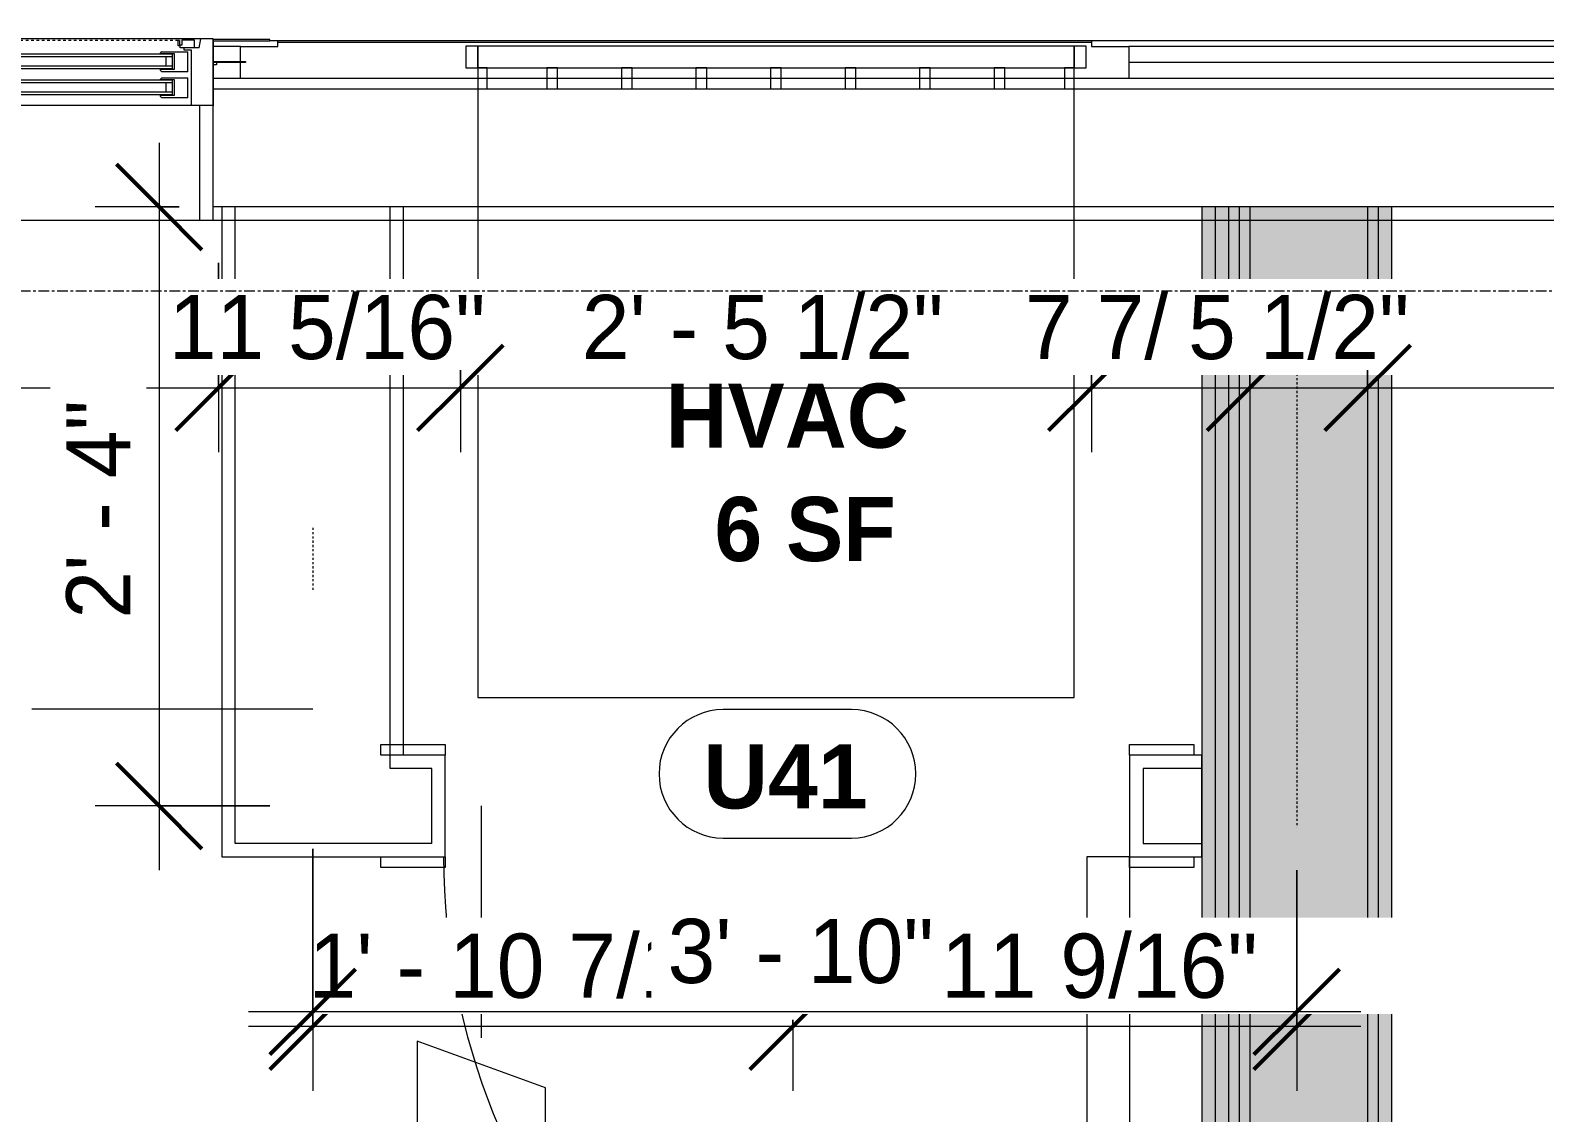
# Model space of a CAD drawing. Header units: inches. Extents: x -4058 to -1781, y 9814 to 12264.
# Drawn here: x -3263.5 to -3192.7, y 10800.8 to 10851.4 of the extents above; entities that cross this region are included whole.
import ezdxf

# ---------------------------------------------------------------- set-up
doc = ezdxf.new("R2010")
doc.units = ezdxf.units.IN
doc.header["$MEASUREMENT"] = 0
for name, pattern in [('Dash', [0.25, 0.125, -0.125]), ('Dash 3_32_', [0.1875, 0.09375, -0.09375]), ('Grid Line 1_2_', [0.875, 0.5, -0.125, 0.125, -0.125])]:
    doc.linetypes.add(name, pattern=pattern)
for name, color, linetype, lineweight in [('0-1', 7, 'Continuous', 5), ('0-2', 7, 'Continuous', 9), ('A-ANNO-DIMS', 211, 'Continuous', 9), ('A-ANNO-DIMS-32', 211, 'Continuous', 9), ('A-AREA-IDEN', 2, 'Continuous', 9), ('A-DETL-1', 90, 'Dash 3_32_', 9), ('A-DETL-GENF-HDLN-1', 7, 'Dash', 9), ('A-DETL-GENF-HDLN-2', 1, 'Continuous', 18), ('A-DOOR-2', 31, 'Continuous', 9), ('A-DOOR-IDEN', 31, 'Continuous', 9), ('A-GENM-1', 7, 'Continuous', 9), ('A-GLAZ', 151, 'Continuous', 18), ('A-GLAZ-1', 7, 'Continuous', 9), ('A-WALL-1', 7, 'Continuous', 9), ('A-WALL-2', 113, 'Continuous', 9), ('A-WALL-IDEN', 211, 'Continuous', 9), ('I-WALL-1', 1, 'Continuous', 18), ('I-WALL-2', 10, 'Continuous', 5), ('I-WALL-3', 7, 'Continuous', 9), ('I-WALL-4', 2, 'Continuous', 9), ('S-GRID-1', 1, 'Grid Line 1_2_', 9)]:
    doc.layers.add(name, color=color, linetype=linetype, lineweight=lineweight)
doc.styles.add('Arial_B', font='arialbd.ttf', dxfattribs={"height": 3})
doc.styles.add('Century Gothic', font='ufonts.com_century-gothic.ttf', dxfattribs={"height": 3})
doc.styles.add('Century Gothic_B', font='GOTHICB.TTF', dxfattribs={"height": 3})
doc.dimstyles.new('THE_DIMENSION_STRING', dxfattribs={"dimscale": 12, "dimtxt": 3.132505, "dimasz": 0.333333, "dimexe": 0.25, "dimexo": 0.166667, "dimgap": 0.041667, "dimtad": 1, "dimdec": 4, "dimrnd": 0.0625, "dimzin": 3, "dimdsep": 46, "dimlunit": 4, "dimtxsty": 'Century Gothic', "dimblk1": 'OBLIQUE', "dimblk2": 'OBLIQUE', "dimsah": 1, "dimcen": 0.09, "dimdle": 0.25, "dimazin": 0, "dimtfac": 1, "dimtdec": 4, "dimtix": 1, "dimtmove": 0, "dimatfit": 3, "dimfxl": 1, "dimtvp": 1, "dimtfill": 1, "dimfrac": 2, "dimtolj": 1, "dimtzin": 0, "dimarcsym": 2})
doc.dimstyles.new('THE_DIMENSION_STRING_2', dxfattribs={"dimscale": 12, "dimtxt": 3.132505, "dimasz": 0.333333, "dimexe": 0.25, "dimexo": 0.166667, "dimgap": 0.041667, "dimtad": 1, "dimdec": 4, "dimrnd": 0.0625, "dimzin": 3, "dimdsep": 46, "dimlunit": 4, "dimtxsty": 'Century Gothic', "dimblk1": 'OBLIQUE', "dimblk2": 'OBLIQUE', "dimsah": 1, "dimcen": 0.09, "dimdle": 0.25, "dimazin": 0, "dimtfac": 1, "dimtdec": 4, "dimtix": 1, "dimtmove": 0, "dimatfit": 3, "dimfxl": 1, "dimtvp": 1, "dimtfill": 1, "dimfrac": 2, "dimtolj": 1, "dimtzin": 0, "dimarcsym": 2})
doc.dimstyles.new('THE_DIMENSION_STRING_3', dxfattribs={"dimscale": 12, "dimtxt": 3.132505, "dimasz": 0.333333, "dimexe": 0.25, "dimexo": 0.166667, "dimgap": 0.041667, "dimtad": 1, "dimdec": 4, "dimrnd": 0.0625, "dimzin": 3, "dimdsep": 46, "dimlunit": 4, "dimtxsty": 'Century Gothic', "dimblk1": 'OBLIQUE', "dimblk2": 'OBLIQUE', "dimsah": 1, "dimcen": 0.09, "dimdle": 0.25, "dimazin": 0, "dimtfac": 1, "dimtdec": 4, "dimtix": 1, "dimtmove": 0, "dimatfit": 3, "dimfxl": 1, "dimtvp": 1, "dimtfill": 1, "dimfrac": 2, "dimtolj": 1, "dimtzin": 0, "dimarcsym": 2})
doc.dimstyles.new('THE_DIMENSION_STRING_4', dxfattribs={"dimscale": 12, "dimtxt": 3.132505, "dimasz": 0.333333, "dimexe": 0.25, "dimexo": 0.166667, "dimgap": 0.041667, "dimtad": 1, "dimdec": 4, "dimrnd": 0.0625, "dimzin": 3, "dimdsep": 46, "dimlunit": 4, "dimtxsty": 'Century Gothic', "dimblk1": 'OBLIQUE', "dimblk2": 'OBLIQUE', "dimsah": 1, "dimcen": 0.09, "dimdle": 0.25, "dimazin": 0, "dimtfac": 1, "dimtdec": 4, "dimtix": 1, "dimtmove": 0, "dimatfit": 3, "dimfxl": 1, "dimtvp": 1, "dimtfill": 1, "dimfrac": 2, "dimtolj": 1, "dimtzin": 0, "dimarcsym": 2})

# ---------------------------------------------------------------- blocks, each defined once
blk = doc.blocks.new('Perforated Panel at Magic-Pak - hvac panel - 3rd floor-2505075-UNITS PLANS - 3RD FLOOR')
at = {"layer": 'A-GLAZ-1'}
for p, q in [((19.012, 4.187), (-19.012, 4.187)), ((-19.012, 4.125), (19.012, 4.125))]:
    blk.add_line(p, q, dxfattribs=at)
blk = doc.blocks.new('Window-Double_Hung-Marvin-Essential - ESDH3066 - 3rd floor-3357211-UNITS PLANS - 3RD FLOOR')
at = {"layer": 'A-DETL-GENF-HDLN-1'}
blk.add_line((16.104, 4.217), (-16.504, 4.217), dxfattribs=at)
at = {"layer": 'A-DETL-GENF-HDLN-2'}
for p, q in [((-17.75, 4.281), (-17.162, 4.281)), ((-17.75, 4.281), (-17.75, 1.187)), ((-17.083, 3.873), (-17.162, 4.281)), ((-16.855, 4.248), (-16.855, 3.873)), ((-16.298, 4.248), (-16.855, 4.248)), ((-16.298, 4.015), (-16.298, 4.248)), ((16.298, 4.015), (16.298, 4.248)), ((16.298, 4.248), (16.855, 4.248)), ((16.855, 4.248), (16.855, 3.873)), ((17.083, 3.873), (17.162, 4.281)), ((17.75, 4.281), (17.162, 4.281)), ((17.75, 4.281), (17.75, 1.187)), ((-17.083, 3.873), (-16.194, 3.873)), ((-16.375, 3.773), (-16.719, 3.773)), ((-16.719, 3.773), (-16.719, 1.187)), ((-15.342, 3.687), (-16.563, 3.687)), ((-16.563, 2.75), (-16.563, 3.687)), ((-16.375, 3.873), (-16.375, 3.773)), ((-16.176, 4.015), (-16.298, 4.015)), ((-16.194, 3.966), (-16.104, 3.966)), ((-16.194, 3.873), (-16.194, 3.966)), ((-16.176, 4.217), (-16.104, 4.217)), ((-16.176, 4.217), (-16.176, 4.015)), ((-16.104, 3.966), (-16.104, 4.217)), ((-15.937, 2.867), (-15.937, 3.586)), ((-15.937, 3.586), (-15.281, 3.586)), ((-15.843, 2.883), (-15.843, 3.572)), ((-15.342, 3.687), (-15.281, 3.627)), ((-15.281, 3.586), (-15.281, 3.627)), ((15.342, 3.687), (15.281, 3.627)), ((15.281, 3.586), (15.281, 3.627)), ((15.937, 3.586), (15.281, 3.586)), ((15.342, 3.687), (16.562, 3.687)), ((15.843, 2.883), (15.843, 3.572)), ((15.937, 2.867), (15.937, 3.586)), ((16.176, 4.217), (16.104, 4.217)), ((16.104, 3.966), (16.104, 4.217)), ((16.194, 3.966), (16.104, 3.966)), ((16.176, 4.217), (16.176, 4.015)), ((16.176, 4.015), (16.298, 4.015)), ((16.194, 3.873), (16.194, 3.966)), ((17.083, 3.873), (16.194, 3.873)), ((16.375, 3.873), (16.375, 3.773)), ((16.375, 3.773), (16.719, 3.773)), ((16.562, 2.75), (16.562, 3.687)), ((16.719, 3.773), (16.719, 1.187)), ((-19.25, 3.233), (-19.25, 3.187)), ((-17.75, 3.233), (-19.25, 3.233)), ((-19.25, 3.187), (-17.9, 3.187)), ((-17.9, 3.187), (-17.9, 3.078)), ((-17.9, 3.078), (-17.75, 3.078)), ((-15.281, 2.867), (-15.937, 2.867)), ((-15.54, 3.01), (-15.54, 3.447)), ((-15.281, 2.811), (-15.281, 2.867)), ((15.281, 2.811), (15.281, 2.867)), ((15.281, 2.867), (15.937, 2.867)), ((15.54, 3.01), (15.54, 3.447)), ((17.75, 3.233), (19.25, 3.233)), ((17.9, 3.078), (17.75, 3.078)), ((17.9, 3.187), (17.9, 3.078)), ((19.25, 3.187), (17.9, 3.187)), ((19.25, 3.233), (19.25, 3.187)), ((-16.563, 2.75), (-15.342, 2.75)), ((-15.342, 2.469), (-16.563, 2.469)), ((-16.563, 1.531), (-16.563, 2.469)), ((-15.937, 1.649), (-15.937, 2.367)), ((-15.937, 2.367), (-15.281, 2.367)), ((-15.843, 1.665), (-15.843, 2.353)), ((-15.54, 1.791), (-15.54, 2.228)), ((-15.342, 2.75), (-15.281, 2.811)), ((-15.342, 2.469), (-15.281, 2.408)), ((-15.281, 2.367), (-15.281, 2.408)), ((15.342, 2.75), (15.281, 2.811)), ((15.342, 2.469), (15.281, 2.408)), ((15.281, 2.367), (15.281, 2.408)), ((15.937, 2.367), (15.281, 2.367)), ((16.562, 2.75), (15.342, 2.75)), ((15.342, 2.469), (16.562, 2.469)), ((15.54, 1.791), (15.54, 2.228)), ((15.843, 1.665), (15.843, 2.353)), ((15.937, 1.649), (15.937, 2.367)), ((16.562, 1.531), (16.562, 2.469)), ((-16.563, 1.531), (-15.342, 1.531)), ((-15.281, 1.649), (-15.937, 1.649)), ((-15.342, 1.531), (-15.281, 1.592)), ((-15.281, 1.592), (-15.281, 1.649)), ((15.281, 1.592), (15.281, 1.649)), ((15.281, 1.649), (15.937, 1.649)), ((15.342, 1.531), (15.281, 1.592)), ((16.562, 1.531), (15.342, 1.531)), ((-16.719, 1.187), (-17.75, 1.187)), ((-17.125, 1.156), (-17.125, -4.188)), ((16.719, 1.187), (17.75, 1.187)), ((17.125, -4.188), (17.125, 1.156)), ((-17.125, -4.188), (-17.75, -4.188)), ((17.125, -4.188), (17.75, -4.188))]:
    blk.add_line(p, q, dxfattribs=at)
at = {"layer": 'A-GLAZ'}
for p, q in [((15.843, 3.572), (-15.843, 3.572)), ((15.843, 3.447), (-15.843, 3.447)), ((15.843, 3.01), (-15.843, 3.01)), ((15.843, 2.883), (-15.843, 2.883)), ((15.843, 2.353), (-15.843, 2.353)), ((15.843, 2.228), (-15.843, 2.228)), ((15.843, 1.791), (-15.843, 1.791)), ((15.843, 1.665), (-15.843, 1.665))]:
    blk.add_line(p, q, dxfattribs=at)
at = {"layer": 'A-GLAZ-1'}
for p, q in [((17.75, 4.281), (-17.75, 4.281)), ((-17.75, 4.281), (-17.75, 1.187)), ((17.75, 1.187), (17.75, 4.281)), ((20.398, 4.25), (17.75, 4.25)), ((20.398, 4.187), (20.398, 4.25)), ((17.75, 4.187), (20.398, 4.187)), ((-17.75, 1.187), (17.75, 1.187)), ((-17.75, 1.156), (-17.75, -4.188)), ((17.75, -4.188), (17.75, 1.156)), ((-17.75, -4.188), (17.75, -4.188))]:
    blk.add_line(p, q, dxfattribs=at)
blk = doc.blocks.new('V-Series_EWC4_SPVU_RFA_2015 - 2ND AND 3RD FLOOR-2226480-UNITS PLANS - 3RD FLOOR')
at = {"layer": 'A-GENM-1'}
for p, q in [((-3859.974, 11740.339), (-3859.974, 11739.777)), ((-3858.974, 11740.339), (-3859.974, 11740.339)), ((-3859.974, 11739.777), (-3859.974, 11711.902)), ((-3858.974, 11739.777), (-3859.974, 11739.777)), ((-3859.974, 11739.777), (-3858.974, 11739.777)), ((-3858.974, 11739.777), (-3858.974, 11740.339)), ((-3858.974, 11711.902), (-3858.974, 11739.777)), ((-3829.536, 11739.777), (-3858.974, 11739.777)), ((-3858.974, 11739.777), (-3858.974, 11739.339)), ((-3829.536, 11711.902), (-3829.536, 11739.777)), ((-3858.974, 11739.339), (-3857.974, 11739.339)), ((-3857.974, 11739.339), (-3857.974, 11736.543)), ((-3857.974, 11736.543), (-3858.974, 11736.543)), ((-3858.974, 11736.543), (-3858.974, 11736.043)), ((-3858.974, 11736.043), (-3857.974, 11736.043)), ((-3857.974, 11736.043), (-3857.974, 11733.058)), ((-3857.974, 11733.058), (-3858.974, 11733.058)), ((-3858.974, 11733.058), (-3858.974, 11732.558)), ((-3858.974, 11732.558), (-3857.974, 11732.558)), ((-3857.974, 11732.558), (-3857.974, 11729.574)), ((-3857.974, 11729.574), (-3858.974, 11729.574)), ((-3858.974, 11729.574), (-3858.974, 11729.074)), ((-3858.974, 11729.074), (-3857.974, 11729.074)), ((-3857.974, 11729.074), (-3857.974, 11726.089)), ((-3857.974, 11726.089), (-3858.974, 11726.089)), ((-3858.974, 11726.089), (-3858.974, 11725.589)), ((-3858.974, 11725.589), (-3857.974, 11725.589)), ((-3857.974, 11725.589), (-3857.974, 11722.605)), ((-3857.974, 11722.605), (-3858.974, 11722.605)), ((-3858.974, 11722.605), (-3858.974, 11722.105)), ((-3858.974, 11722.105), (-3857.974, 11722.105)), ((-3857.974, 11722.105), (-3857.974, 11719.121)), ((-3857.974, 11719.121), (-3858.974, 11719.121)), ((-3858.974, 11719.121), (-3858.974, 11718.621)), ((-3858.974, 11718.621), (-3857.974, 11718.621)), ((-3857.974, 11718.621), (-3857.974, 11715.636)), ((-3857.974, 11715.636), (-3858.974, 11715.636)), ((-3858.974, 11715.636), (-3858.974, 11715.136)), ((-3858.974, 11715.136), (-3857.974, 11715.136)), ((-3857.974, 11715.136), (-3857.974, 11712.339)), ((-3857.974, 11712.339), (-3858.974, 11712.339)), ((-3858.974, 11712.339), (-3858.974, 11711.902)), ((-3859.974, 11711.902), (-3858.974, 11711.902)), ((-3859.974, 11711.902), (-3859.974, 11711.339)), ((-3858.974, 11711.902), (-3859.974, 11711.902)), ((-3858.974, 11711.339), (-3858.974, 11711.902)), ((-3858.974, 11711.902), (-3829.536, 11711.902)), ((-3859.974, 11711.339), (-3858.974, 11711.339))]:
    blk.add_line(p, q, dxfattribs=at)
blk = doc.blocks.new('CTR - 1st Phase - Shell_rvt-1-UNITS PLANS - 3RD FLOOR')
at = {"layer": 'A-WALL-1'}
for p, q in [((-3253.698, 10850.639), (-3254.972, 10850.639)), ((-3253.698, 10849.139), (-3253.698, 10850.639)), ((-3253.698, 10850.639), (-3251.948, 10850.639)), ((-3251.948, 10850.889), (-3252.324, 10850.889)), ((-3251.948, 10850.639), (-3251.948, 10850.889)), ((-3136.936, 10850.889), (-3213.925, 10850.889)), ((-3213.925, 10850.889), (-3213.925, 10850.639)), ((-3213.925, 10850.639), (-3212.175, 10850.639)), ((-3212.175, 10850.639), (-3212.175, 10849.139)), ((-3136.936, 10850.639), (-3212.175, 10850.639)), ((-3253.698, 10849.889), (-3254.972, 10849.889)), ((-3136.936, 10849.889), (-3212.175, 10849.889)), ((-3253.698, 10849.139), (-3254.972, 10849.139)), ((-3212.175, 10849.139), (-3253.698, 10849.139)), ((-3136.936, 10849.139), (-3212.175, 10849.139)), ((-3136.936, 10848.639), (-3254.972, 10848.639)), ((-3254.972, 10847.889), (-3254.972, 10847.858)), ((-3136.936, 10843.139), (-3254.972, 10843.139)), ((-3254.972, 10842.514), (-3136.936, 10842.514))]:
    blk.add_line(p, q, dxfattribs=at)
at = {"layer": '0-2'}
for name, p in [('Window-Double_Hung-Marvin-Essential - ESDH3066 - 3rd floor-3357211-UNITS PLANS - 3RD FLOOR', (-3272.722, 10846.702)), ('Perforated Panel at Magic-Pak - hvac panel - 3rd floor-2505075-UNITS PLANS - 3RD FLOOR', (-3232.936, 10846.702))]:
    blk.add_blockref(name, p, dxfattribs=at)
at = {"layer": '0-2', "rotation": 269.9999999999999}
blk.add_blockref('V-Series_EWC4_SPVU_RFA_2015 - 2ND AND 3RD FLOOR-2226480-UNITS PLANS - 3RD FLOOR', (-14954.513, 6990.666), dxfattribs=at)
blk = doc.blocks.new('CTR - 1st Phase - Common Walls_rvt-1-UNITS PLANS - 3RD FLOOR')
at = {"layer": 'I-WALL-1'}
h = blk.add_hatch(color=256, dxfattribs=at)
h.paths.add_polyline_path([(-3199.886, 10457.539), (-3199.886, 10715.503), (-3200.511, 10715.503), (-3200.511, 10457.539)], flags=0)
h.paths.add_polyline_path([(-3200.511, 10753.503), (-3199.886, 10753.503), (-3199.886, 10843.139), (-3200.511, 10843.139), (-3200.511, 10753.552)], flags=0)
at = {"layer": 'I-WALL-2'}
h = blk.add_hatch(color=256, dxfattribs=at)
h.paths.add_polyline_path([(-3208.761, 10450.914), (-3208.136, 10450.914), (-3208.136, 10468.914), (-3208.761, 10468.914), (-3208.761, 10463.591)], flags=0)
h.paths.add_polyline_path([(-3208.136, 10475.539), (-3208.136, 10843.139), (-3208.761, 10843.139), (-3208.761, 10475.539)], flags=0)
h = blk.add_hatch(color=256, dxfattribs=at)
h.paths.add_polyline_path([(-3208.136, 10450.914), (-3207.511, 10450.914), (-3207.511, 10469.539), (-3208.136, 10469.539), (-3208.136, 10463.591)], flags=0)
h.paths.add_polyline_path([(-3208.136, 10475.539), (-3207.511, 10475.539), (-3207.511, 10843.139), (-3208.136, 10843.139), (-3208.136, 10482.298)], flags=0)
h = blk.add_hatch(color=256, dxfattribs=at)
h.paths.add_polyline_path([(-3207.011, 10451.539), (-3207.011, 10470.039), (-3207.511, 10470.039), (-3207.511, 10451.539)], flags=0)
h.paths.add_polyline_path([(-3207.011, 10475.539), (-3207.011, 10843.139), (-3207.511, 10843.139), (-3207.511, 10475.539)], flags=0)
h = blk.add_hatch(color=256, dxfattribs=at)
h.paths.add_polyline_path([(-3206.511, 10452.039), (-3206.511, 10470.039), (-3207.011, 10470.039), (-3207.011, 10452.039)], flags=0)
h.paths.add_polyline_path([(-3207.011, 10475.539), (-3206.511, 10475.539), (-3206.511, 10843.139), (-3207.011, 10843.139), (-3207.011, 10482.298)], flags=0)
blk.add_hatch(color=256, dxfattribs=at).paths.add_polyline_path([(-3206.511, 10452.039), (-3201.011, 10452.039), (-3201.011, 10715.503), (-3201.324, 10715.503), (-3201.324, 10753.503), (-3201.011, 10753.503), (-3201.011, 10843.139), (-3206.511, 10843.139), (-3206.511, 10463.591)], flags=0)
h = blk.add_hatch(color=256, dxfattribs=at)
h.paths.add_polyline_path([(-3200.511, 10457.539), (-3200.511, 10715.503), (-3201.011, 10715.503), (-3201.011, 10457.539)], flags=0)
h.paths.add_polyline_path([(-3200.511, 10753.503), (-3200.511, 10843.139), (-3201.011, 10843.139), (-3201.011, 10753.503)], flags=0)
at = {"layer": 'A-WALL-1'}
for p, q in [((-3208.136, 10843.139), (-3208.136, 10475.539)), ((-3207.511, 10843.139), (-3207.511, 10475.539)), ((-3207.011, 10843.139), (-3207.011, 10475.539)), ((-3206.511, 10843.139), (-3206.511, 10475.539)), ((-3201.011, 10843.139), (-3201.011, 10753.503)), ((-3200.511, 10843.139), (-3200.511, 10753.503))]:
    blk.add_line(p, q, dxfattribs=at)
at = {"layer": 'I-WALL-3'}
for p, q in [((-3199.886, 10843.139), (-3208.761, 10843.139)), ((-3208.761, 10843.139), (-3208.761, 10476.164)), ((-3199.886, 10753.503), (-3199.886, 10843.139))]:
    blk.add_line(p, q, dxfattribs=at)
blk = doc.blocks.new('SWING - SINGLE - FLUSH - SWING - 32_ x 80_ - WITH ACOUSTICAL SEAL-4202147-UNITS PLANS - 3RD FLOOR')
at = {"layer": 'A-DOOR-2'}
for p, q in [((-19, 2.375), (-19, 2.875)), ((-19, 2.875), (-16, 2.875)), ((-16, 2.875), (-16, 2.375)), ((16, 2.375), (16, 2.875)), ((16, 2.875), (19, 2.875)), ((19, 2.875), (19, 2.375)), ((-16, 2.375), (-19, 2.375)), ((19, 2.375), (16, 2.375)), ((-19, -2.375), (-16, -2.375)), ((-19, -2.875), (-19, -2.375)), ((-16, -2.375), (-16, -2.875)), ((14, -2.375), (14, -34.379)), ((16, -2.375), (14, -2.375)), ((16, -2.375), (16, -34.379)), ((16, -2.375), (19, -2.375)), ((16, -2.875), (16, -2.375)), ((19, -2.375), (19, -2.875)), ((-16, -2.875), (-19, -2.875)), ((19, -2.875), (16, -2.875)), ((16, -34.379), (14, -34.379))]:
    blk.add_line(p, q, dxfattribs=at)
blk.add_arc((16, -2.375), 32.067, 180, 266.42413, dxfattribs=at)
blk = doc.blocks.new('DIMBLOCK71-UNITS PLANS - 3RD FLOOR')
at = {"layer": 'A-ANNO-DIMS-32'}
for p, q in [((-3290.722, 10840.514), (-3290.722, 10831.676)), ((-3290.722, 10834.676), (-3290.722, 10840.514)), ((-3254.722, 10840.514), (-3254.722, 10831.676)), ((-3254.722, 10834.676), (-3254.722, 10840.514)), ((-3290.722, 10834.676), (-3254.722, 10834.676))]:
    blk.add_line(p, q, dxfattribs=at)
at = {"layer": 'A-ANNO-DIMS-32', "lineweight": 50}
for p, q in [((-3290.722, 10834.676), (-3288.722, 10836.676)), ((-3254.722, 10834.676), (-3252.722, 10836.676)), ((-3290.722, 10834.676), (-3292.722, 10832.676)), ((-3254.722, 10834.676), (-3256.722, 10832.676))]:
    blk.add_line(p, q, dxfattribs=at)
at = {"layer": 'A-ANNO-DIMS-32', "color": 0, "insert": (-3277.968, 10839.021), "char_height": 3, "width": 12.58969, "attachment_point": 1, "line_spacing_factor": 0.984502, "style": 'Century Gothic', "bg_fill": 3, "box_fill_scale": 1.25, "bg_fill_color": 256, "bg_fill_true_color": 13158600, "bg_fill_transparency": 0}
blk.add_mtext('3\' - 0"', dxfattribs=at)
blk = doc.blocks.new('_Oblique')
at = {"color": 0, "linetype": 'ByBlock', "lineweight": -2}
blk.add_line((-0.5, -0.5), (0.5, 0.5), dxfattribs=at)
blk = doc.blocks.new('DIMBLOCK72-UNITS PLANS - 3RD FLOOR')
at = {"layer": 'A-ANNO-DIMS-32'}
for p, q in [((-3254.722, 10840.514), (-3254.722, 10831.676)), ((-3254.722, 10834.676), (-3254.722, 10840.514)), ((-3243.424, 10835.504), (-3243.424, 10831.676)), ((-3243.424, 10834.676), (-3243.424, 10835.504)), ((-3254.722, 10834.676), (-3243.424, 10834.676))]:
    blk.add_line(p, q, dxfattribs=at)
at = {"layer": 'A-ANNO-DIMS-32', "lineweight": 50}
for p, q in [((-3254.722, 10834.676), (-3252.722, 10836.676)), ((-3243.424, 10834.676), (-3241.424, 10836.676)), ((-3254.722, 10834.676), (-3256.722, 10832.676)), ((-3243.424, 10834.676), (-3245.424, 10832.676))]:
    blk.add_line(p, q, dxfattribs=at)
at = {"layer": 'A-ANNO-DIMS-32', "color": 0, "insert": (-3257.053, 10839.021), "char_height": 3, "width": 19.15303, "attachment_point": 1, "line_spacing_factor": 0.984502, "style": 'Century Gothic', "bg_fill": 3, "box_fill_scale": 1.25, "bg_fill_color": 256, "bg_fill_true_color": 13158600, "bg_fill_transparency": 0}
blk.add_mtext('11 5/16"', dxfattribs=at)
blk = doc.blocks.new('DIMBLOCK73-UNITS PLANS - 3RD FLOOR')
at = {"layer": 'A-ANNO-DIMS-32', "lineweight": 50}
for p, q in [((-3243.424, 10834.676), (-3241.424, 10836.676)), ((-3213.924, 10834.676), (-3211.924, 10836.676)), ((-3243.424, 10834.676), (-3245.424, 10832.676)), ((-3213.924, 10834.676), (-3215.924, 10832.676))]:
    blk.add_line(p, q, dxfattribs=at)
at = {"layer": 'A-ANNO-DIMS-32'}
for p, q in [((-3243.424, 10835.504), (-3243.424, 10831.676)), ((-3243.424, 10834.676), (-3243.424, 10835.504)), ((-3213.924, 10835.504), (-3213.924, 10831.676)), ((-3213.924, 10834.676), (-3213.924, 10835.504)), ((-3243.424, 10834.676), (-3213.924, 10834.676))]:
    blk.add_line(p, q, dxfattribs=at)
at = {"layer": 'A-ANNO-DIMS-32', "color": 0, "insert": (-3237.748, 10839.021), "char_height": 3, "width": 21.77837, "attachment_point": 1, "line_spacing_factor": 0.984502, "style": 'Century Gothic', "bg_fill": 3, "box_fill_scale": 1.25, "bg_fill_color": 256, "bg_fill_true_color": 13158600, "bg_fill_transparency": 0}
blk.add_mtext('2\' - 5 1/2"', dxfattribs=at)
blk = doc.blocks.new('DIMBLOCK74-UNITS PLANS - 3RD FLOOR')
at = {"layer": 'A-ANNO-DIMS-32', "lineweight": 50}
for p, q in [((-3213.924, 10834.676), (-3211.924, 10836.676)), ((-3206.511, 10834.676), (-3204.511, 10836.676)), ((-3213.924, 10834.676), (-3215.924, 10832.676)), ((-3206.511, 10834.676), (-3208.511, 10832.676))]:
    blk.add_line(p, q, dxfattribs=at)
at = {"layer": 'A-ANNO-DIMS-32'}
for p, q in [((-3213.924, 10835.504), (-3213.924, 10831.676)), ((-3213.924, 10834.676), (-3213.924, 10835.504)), ((-3206.511, 10835.504), (-3206.511, 10831.676)), ((-3206.511, 10834.676), (-3206.511, 10835.504)), ((-3213.924, 10834.676), (-3206.511, 10834.676))]:
    blk.add_line(p, q, dxfattribs=at)
at = {"layer": 'A-ANNO-DIMS-32', "color": 0, "insert": (-3217.029, 10839.021), "char_height": 3, "width": 16.34869, "attachment_point": 1, "line_spacing_factor": 0.984502, "style": 'Century Gothic', "bg_fill": 3, "box_fill_scale": 1.25, "bg_fill_color": 256, "bg_fill_true_color": 13158600, "bg_fill_transparency": 0}
blk.add_mtext('7 7/16"', dxfattribs=at)
blk = doc.blocks.new('DIMBLOCK75-UNITS PLANS - 3RD FLOOR')
at = {"layer": 'A-ANNO-DIMS-32', "lineweight": 50}
for p, q in [((-3206.511, 10834.676), (-3204.511, 10836.676)), ((-3201.011, 10834.676), (-3199.011, 10836.676)), ((-3206.511, 10834.676), (-3208.511, 10832.676)), ((-3201.011, 10834.676), (-3203.011, 10832.676))]:
    blk.add_line(p, q, dxfattribs=at)
at = {"layer": 'A-ANNO-DIMS-32'}
for p, q in [((-3206.511, 10835.504), (-3206.511, 10831.676)), ((-3206.511, 10834.676), (-3206.511, 10835.504)), ((-3201.011, 10835.504), (-3201.011, 10831.676)), ((-3201.011, 10834.676), (-3201.011, 10835.504)), ((-3206.511, 10834.676), (-3201.011, 10834.676))]:
    blk.add_line(p, q, dxfattribs=at)
at = {"layer": 'A-ANNO-DIMS-32', "color": 0, "insert": (-3209.405, 10839.021), "char_height": 3, "width": 13.54435, "attachment_point": 1, "line_spacing_factor": 0.984502, "style": 'Century Gothic', "bg_fill": 3, "box_fill_scale": 1.25, "bg_fill_color": 256, "bg_fill_true_color": 13158600, "bg_fill_transparency": 0}
blk.add_mtext('5 1/2"', dxfattribs=at)
blk = doc.blocks.new('DIMBLOCK76-UNITS PLANS - 3RD FLOOR')
at = {"layer": 'A-ANNO-DIMS-32'}
for p, q in [((-3137.186, 10840.514), (-3137.186, 10831.676)), ((-3137.186, 10834.676), (-3137.186, 10840.514)), ((-3201.011, 10835.504), (-3201.011, 10831.676)), ((-3201.011, 10834.676), (-3201.011, 10835.504)), ((-3201.011, 10834.676), (-3137.186, 10834.676))]:
    blk.add_line(p, q, dxfattribs=at)
at = {"layer": 'A-ANNO-DIMS-32', "lineweight": 50}
for p, q in [((-3201.011, 10834.676), (-3199.011, 10836.676)), ((-3137.186, 10834.676), (-3135.186, 10836.676)), ((-3201.011, 10834.676), (-3203.011, 10832.676)), ((-3137.186, 10834.676), (-3139.186, 10832.676))]:
    blk.add_line(p, q, dxfattribs=at)
at = {"layer": 'A-ANNO-DIMS-32', "color": 0, "insert": (-3180.51, 10839.021), "char_height": 3, "width": 27.38704, "attachment_point": 1, "line_spacing_factor": 0.984502, "style": 'Century Gothic', "bg_fill": 3, "box_fill_scale": 1.25, "bg_fill_color": 256, "bg_fill_true_color": 13158600, "bg_fill_transparency": 0}
blk.add_mtext('5\' - 3 13/16"', dxfattribs=at)
blk = doc.blocks.new('DIMBLOCK531-UNITS PLANS - 3RD FLOOR')
at = {"layer": 'A-ANNO-DIMS-32'}
for p, q in [((-3404.174, 10849.389), (-3404.174, 10767.499)), ((-3404.174, 10770.499), (-3404.174, 10849.389)), ((-3206.511, 10771.328), (-3206.511, 10767.499)), ((-3206.511, 10770.499), (-3206.511, 10771.328)), ((-3407.174, 10770.499), (-3206.511, 10770.499))]:
    blk.add_line(p, q, dxfattribs=at)
at = {"layer": 'A-ANNO-DIMS-32', "lineweight": 50}
for p, q in [((-3404.174, 10770.499), (-3402.174, 10772.499)), ((-3206.511, 10770.499), (-3204.511, 10772.499)), ((-3404.174, 10770.499), (-3406.174, 10768.499)), ((-3206.511, 10770.499), (-3208.511, 10768.499))]:
    blk.add_line(p, q, dxfattribs=at)
at = {"layer": 'A-ANNO-DIMS-32', "color": 0, "insert": (-3317.922, 10774.844), "char_height": 3, "width": 30.19138, "attachment_point": 1, "line_spacing_factor": 0.984502, "style": 'Century Gothic', "bg_fill": 3, "box_fill_scale": 1.25, "bg_fill_color": 256, "bg_fill_true_color": 13158600, "bg_fill_transparency": 0}
blk.add_mtext('16\' - 5 11/16"', dxfattribs=at)
blk = doc.blocks.new('DIMBLOCK788-UNITS PLANS - 3RD FLOOR')
at = {"layer": 'A-ANNO-DIMS-32'}
for p, q in [((-3257.502, 10846.135), (-3257.502, 10812.135)), ((-3256.574, 10843.135), (-3260.502, 10843.135)), ((-3257.502, 10843.135), (-3256.574, 10843.135)), ((-3252.324, 10815.135), (-3260.502, 10815.135)), ((-3257.502, 10815.135), (-3252.324, 10815.135))]:
    blk.add_line(p, q, dxfattribs=at)
at = {"layer": 'A-ANNO-DIMS-32', "lineweight": 50}
for p, q in [((-3257.502, 10843.135), (-3259.502, 10845.135)), ((-3257.502, 10843.135), (-3255.502, 10841.135)), ((-3257.502, 10815.135), (-3259.502, 10817.135)), ((-3257.502, 10815.135), (-3255.502, 10813.135))]:
    blk.add_line(p, q, dxfattribs=at)
at = {"layer": 'A-ANNO-DIMS-32', "color": 0, "insert": (-3261.847, 10823.889), "char_height": 3, "width": 12.58969, "attachment_point": 1, "rotation": 90, "line_spacing_factor": 0.984502, "style": 'Century Gothic', "bg_fill": 3, "box_fill_scale": 1.25, "bg_fill_color": 256, "bg_fill_true_color": 13158600, "bg_fill_transparency": 0}
blk.add_mtext('2\' - 4"', dxfattribs=at)
blk = doc.blocks.new('Wall Tag - Arch Wall-3956453-UNITS PLANS - 3RD FLOOR')
at = {"layer": 'A-WALL-IDEN'}
for p, q in [((-0.3561, 0.0937), (-0.4244, -0.0937)), ((0.4244, 0.0937), (-0.3561, 0.0937)), ((0.3561, -0.0937), (0.4244, 0.0937)), ((-0.4244, -0.0937), (0.3561, -0.0937))]:
    blk.add_line(p, q, dxfattribs=at)
blk = doc.blocks.new('Door Tag - Type Mark-2601225-UNITS PLANS - 3RD FLOOR')
at = {"layer": 'A-DOOR-IDEN'}
for p, q in [((0.09375, 0.09375), (-0.09375, 0.09375)), ((-0.09375, -0.09375), (0.09375, -0.09375))]:
    blk.add_line(p, q, dxfattribs=at)
for centre, start, end in [((-0.09375, 0), 90, 270), ((0.09375, 0), 270, 90)]:
    blk.add_arc(centre, 0.09375, start, end, dxfattribs=at)
blk = doc.blocks.new('DIMBLOCK1096-UNITS PLANS - 3RD FLOOR')
at = {"layer": 'A-ANNO-DIMS-32'}
for p, q in [((-3204.324, 10812.135), (-3204.324, 10801.82)), ((-3204.324, 10804.82), (-3204.324, 10812.135)), ((-3227.886, 10805.135), (-3227.886, 10801.82)), ((-3227.886, 10804.82), (-3227.886, 10805.135)), ((-3201.324, 10804.82), (-3227.886, 10804.82))]:
    blk.add_line(p, q, dxfattribs=at)
at = {"layer": 'A-ANNO-DIMS-32', "lineweight": 50}
for p, q in [((-3227.886, 10804.82), (-3225.886, 10806.82)), ((-3204.324, 10804.82), (-3202.324, 10806.82)), ((-3227.886, 10804.82), (-3229.886, 10802.82)), ((-3204.324, 10804.82), (-3206.324, 10802.82))]:
    blk.add_line(p, q, dxfattribs=at)
at = {"layer": 'A-ANNO-DIMS-32', "color": 0, "insert": (-3227.516, 10809.165), "char_height": 3, "width": 27.38704, "attachment_point": 1, "line_spacing_factor": 0.984502, "style": 'Century Gothic', "bg_fill": 3, "box_fill_scale": 1.25, "bg_fill_color": 256, "bg_fill_true_color": 13158600, "bg_fill_transparency": 0}
blk.add_mtext('1\' - 11 9/16"', dxfattribs=at)
blk = doc.blocks.new('DIMBLOCK1097-UNITS PLANS - 3RD FLOOR')
at = {"layer": 'A-ANNO-DIMS-32'}
for p, q in [((-3250.324, 10812.201), (-3250.324, 10801.82)), ((-3250.324, 10804.82), (-3250.324, 10812.201)), ((-3227.886, 10804.82), (-3253.324, 10804.82)), ((-3227.886, 10805.135), (-3227.886, 10801.82)), ((-3227.886, 10804.82), (-3227.886, 10805.135))]:
    blk.add_line(p, q, dxfattribs=at)
at = {"layer": 'A-ANNO-DIMS-32', "lineweight": 50}
for p, q in [((-3250.324, 10804.82), (-3248.324, 10806.82)), ((-3227.886, 10804.82), (-3225.886, 10806.82)), ((-3250.324, 10804.82), (-3252.324, 10802.82)), ((-3227.886, 10804.82), (-3229.886, 10802.82))]:
    blk.add_line(p, q, dxfattribs=at)
at = {"layer": 'A-ANNO-DIMS-32', "color": 0, "insert": (-3250.516, 10809.165), "char_height": 3, "width": 27.38704, "attachment_point": 1, "line_spacing_factor": 0.984502, "style": 'Century Gothic', "bg_fill": 3, "box_fill_scale": 1.25, "bg_fill_color": 256, "bg_fill_true_color": 13158600, "bg_fill_transparency": 0}
blk.add_mtext('1\' - 10 7/16"', dxfattribs=at)
blk = doc.blocks.new('DIMBLOCK1138-UNITS PLANS - 3RD FLOOR')
at = {"layer": 'A-ANNO-DIMS-32'}
for p, q in [((-3250.324, 10813.135), (-3250.324, 10802.51)), ((-3250.324, 10805.51), (-3250.324, 10813.135)), ((-3204.324, 10812.135), (-3204.324, 10802.51)), ((-3204.324, 10805.51), (-3204.324, 10812.135)), ((-3201.324, 10805.51), (-3253.324, 10805.51))]:
    blk.add_line(p, q, dxfattribs=at)
at = {"layer": 'A-ANNO-DIMS-32', "lineweight": 50}
for p, q in [((-3250.324, 10805.51), (-3248.324, 10807.51)), ((-3204.324, 10805.51), (-3202.324, 10807.51)), ((-3250.324, 10805.51), (-3252.324, 10803.51)), ((-3204.324, 10805.51), (-3206.324, 10803.51))]:
    blk.add_line(p, q, dxfattribs=at)
at = {"layer": 'A-ANNO-DIMS-32', "color": 0, "insert": (-3233.738, 10809.856), "char_height": 3, "width": 15.39402, "attachment_point": 1, "line_spacing_factor": 0.984502, "style": 'Century Gothic', "bg_fill": 3, "box_fill_scale": 1.25, "bg_fill_color": 256, "bg_fill_true_color": 13158600, "bg_fill_transparency": 0}
blk.add_mtext('3\' - 10"', dxfattribs=at)

msp = doc.modelspace()

# ---------------------------------------------------------------- linework, layer by layer
at = {"layer": 'A-DETL-1'}
for p, q in [((-3204.32374, 10838.13481), (-3204.32374, 10814.13481)), ((-3250.32374, 10828.13481), (-3250.32374, 10825.13481)), ((-3204.32374, 10821.13481), (-3204.32374, 10814.13481)), ((-3227.88624, 10807.13481), (-3227.88624, 10809.13481))]:
    msp.add_line(p, q, dxfattribs=at)
at = {"layer": 'A-WALL-2'}
for p, q in [((-3253.94874, 10813.38481), (-3253.94874, 10843.13481)), ((-3246.69874, 10816.88481), (-3246.69874, 10843.13481)), ((-3244.13624, 10817.50981), (-3246.07374, 10817.50981)), ((-3244.13624, 10812.75981), (-3244.13624, 10817.50981)), ((-3208.76124, 10817.50981), (-3212.13624, 10817.50981)), ((-3212.13624, 10817.50981), (-3212.13624, 10812.75981)), ((-3208.76124, 10812.75981), (-3208.76124, 10817.50981)), ((-3244.76124, 10816.88481), (-3246.69874, 10816.88481)), ((-3244.76124, 10813.38481), (-3244.76124, 10816.88481)), ((-3211.51124, 10816.88481), (-3211.51124, 10813.38481)), ((-3208.76124, 10816.88481), (-3211.51124, 10816.88481)), ((-3244.76124, 10813.38481), (-3253.94874, 10813.38481)), ((-3211.51124, 10813.38481), (-3208.76124, 10813.38481)), ((-3246.07374, 10812.75981), (-3244.13624, 10812.75981)), ((-3212.13624, 10812.75981), (-3208.76124, 10812.75981))]:
    msp.add_line(p, q, dxfattribs=at)
at = {"layer": 'I-WALL-4'}
for p, q in [((-3254.57374, 10843.13481), (-3254.57374, 10812.75981)), ((-3246.07374, 10843.13481), (-3254.57374, 10843.13481)), ((-3246.07374, 10817.50981), (-3246.07374, 10843.13481)), ((-3254.57374, 10812.75981), (-3246.07374, 10812.75981))]:
    msp.add_line(p, q, dxfattribs=at)

# ---------------------------------------------------------------- block references
at = {"layer": '0-1'}
for name in ['CTR - 1st Phase - Shell_rvt-1-UNITS PLANS - 3RD FLOOR', 'CTR - 1st Phase - Common Walls_rvt-1-UNITS PLANS - 3RD FLOOR']:
    msp.add_blockref(name, (0, 0), dxfattribs=at)
at = {"layer": 'A-DOOR-2'}
msp.add_blockref('SWING - SINGLE - FLUSH - SWING - 32_ x 80_ - WITH ACOUSTICAL SEAL-4202147-UNITS PLANS - 3RD FLOOR', (-3228.13624, 10815.13481), dxfattribs=at)

# ---------------------------------------------------------------- next in the draw order: dimensions: what is measured, and where the dimension line sits
at = {"layer": 'A-ANNO-DIMS'}
dim = msp.add_linear_dim(base=(-3254.72217, 10834.67576), p1=(-3290.72217, 10842.5144), p2=(-3254.72217, 10842.5144), dimstyle='THE_DIMENSION_STRING', override={"dimpost": '<>', "dimfxl": 36}, dxfattribs=at)
dim.commit()
dim.dimension.update_dxf_attribs({"geometry": 'DIMBLOCK71-UNITS PLANS - 3RD FLOOR', "text_midpoint": (-3272.72217, 10836.75122)})

# ---------------------------------------------------------------- next in the draw order: dimensions: what is measured, and where the dimension line sits
dim = msp.add_linear_dim(base=(-3243.42374, 10834.67576), p1=(-3254.72217, 10842.5144), p2=(-3243.42374, 10837.50419), dimstyle='THE_DIMENSION_STRING', override={"dimpost": '<>', "dimfxl": 12.359485}, dxfattribs=at)
dim.commit()
dim.dimension.update_dxf_attribs({"geometry": 'DIMBLOCK72-UNITS PLANS - 3RD FLOOR', "text_midpoint": (-3249.07296, 10836.91743)})

# ---------------------------------------------------------------- next in the draw order: dimensions: what is measured, and where the dimension line sits
dim = msp.add_linear_dim(base=(-3213.92374, 10834.67576), p1=(-3243.42374, 10837.50419), p2=(-3213.92374, 10837.50419), dimstyle='THE_DIMENSION_STRING', override={"dimpost": '<>', "dimfxl": 29.5}, dxfattribs=at)
dim.commit()
dim.dimension.update_dxf_attribs({"geometry": 'DIMBLOCK73-UNITS PLANS - 3RD FLOOR', "text_midpoint": (-3228.67374, 10836.91743)})

# ---------------------------------------------------------------- next in the draw order: dimensions: what is measured, and where the dimension line sits
dim = msp.add_linear_dim(base=(-3206.51124, 10834.67576), p1=(-3213.92374, 10837.50419), p2=(-3206.51124, 10837.50419), dimstyle='THE_DIMENSION_STRING', override={"dimpost": '<>', "dimfxl": 7.4125}, dxfattribs=at)
dim.commit()
dim.dimension.update_dxf_attribs({"geometry": 'DIMBLOCK74-UNITS PLANS - 3RD FLOOR', "text_midpoint": (-3210.21749, 10836.91743)})

# ---------------------------------------------------------------- next in the draw order: dimensions: what is measured, and where the dimension line sits
dim = msp.add_linear_dim(base=(-3201.01124, 10834.67576), p1=(-3206.51124, 10837.50419), p2=(-3201.01124, 10837.50419), dimstyle='THE_DIMENSION_STRING', override={"dimpost": '<>', "dimfxl": 5.5}, dxfattribs=at)
dim.commit()
dim.dimension.update_dxf_attribs({"geometry": 'DIMBLOCK75-UNITS PLANS - 3RD FLOOR', "text_midpoint": (-3203.76124, 10836.91743)})

# ---------------------------------------------------------------- next in the draw order: dimensions: what is measured, and where the dimension line sits
for base, p1, p2, dimstyle, override, picture, middle in [((-3206.51124, 10770.49917), (-3404.17374, 10851.3894), (-3206.51124, 10773.3276), 'THE_DIMENSION_STRING_2', {"dimpost": '<>', "dimfxl": 212.518489}, 'DIMBLOCK531-UNITS PLANS - 3RD FLOOR', (-3305.34249, 10772.74084)), ((-3137.18624, 10834.67576), (-3201.01124, 10837.50419), (-3137.18624, 10842.5144), 'THE_DIMENSION_STRING', {"dimpost": '<>', "dimfxl": 64.021346}, 'DIMBLOCK76-UNITS PLANS - 3RD FLOOR', (-3169.09874, 10836.91743))]:
    dim = msp.add_linear_dim(base=base, p1=p1, p2=p2, dimstyle=dimstyle, override=override, dxfattribs=at)
    dim.commit()
    dim.dimension.update_dxf_attribs({"geometry": picture, "text_midpoint": middle})

# ---------------------------------------------------------------- next in the draw order: linework, layer by layer
at = {"layer": 'A-WALL-IDEN'}
msp.add_line((-3242.44489, 10815.13481), (-3242.44489, 10804.29165), dxfattribs=at)

# ---------------------------------------------------------------- next in the draw order: block references
at = {"layer": 'A-DOOR-IDEN', "xscale": 31.99999999999999, "yscale": 31.99999999999999, "zscale": 31.99999999999999}
msp.add_blockref('Door Tag - Type Mark-2601225-UNITS PLANS - 3RD FLOOR', (-3228.13624, 10816.63481), dxfattribs=at)
at = {"layer": 'A-WALL-IDEN', "xscale": 31.99999999999999, "yscale": 31.99999999999999, "zscale": 31.99999999999999, "rotation": 89.99999999999955}
msp.add_blockref('Wall Tag - Arch Wall-3956453-UNITS PLANS - 3RD FLOOR', (-3242.44489, 10790.55995), dxfattribs=at)

# ---------------------------------------------------------------- next in the draw order: texts
at = {"layer": 'A-AREA-IDEN', "char_height": 3, "attachment_point": 1, "style": 'Century Gothic_B'}
for s, insert, width in [('HVAC', (-3233.83256, 10834.87589), 15.049), ('6 SF', (-3231.54595, 10829.57876), 9.494)]:
    msp.add_mtext(s, dxfattribs=dict(at, insert=insert, width=width))
at = {"layer": 'A-DOOR-IDEN', "insert": (-3232.06812, 10818.01466), "char_height": 3, "width": 9.393, "attachment_point": 1, "style": 'Arial_B'}
msp.add_mtext('U41', dxfattribs=at)

# ---------------------------------------------------------------- next in the draw order: dimensions: what is measured, and where the dimension line sits
at = {"layer": 'A-ANNO-DIMS'}
dim = msp.add_linear_dim(base=(-3257.50181, 10815.13481), p1=(-3254.57374, 10843.13481), p2=(-3250.32374, 10815.13481), angle=90, dimstyle='THE_DIMENSION_STRING_3', override={"dimpost": '<>', "dimfxl": 28.320708}, dxfattribs=at)
dim.commit()
dim.dimension.update_dxf_attribs({"geometry": 'DIMBLOCK788-UNITS PLANS - 3RD FLOOR', "text_midpoint": (-3259.53954, 10829.13481)})

# ---------------------------------------------------------------- next in the draw order: linework, layer by layer
at = {"layer": 'A-WALL-IDEN'}
msp.add_line((-3250.32374, 10819.65862), (-3263.45096, 10819.65862), dxfattribs=at)
at = {"layer": 'S-GRID-1'}
msp.add_line((-1781.27288, 10839.1894), (-4041.7795, 10839.1894), dxfattribs=at)

# ---------------------------------------------------------------- next in the draw order: dimensions: what is measured, and where the dimension line sits
at = {"layer": 'A-ANNO-DIMS'}
dim = msp.add_linear_dim(base=(-3227.88624, 10804.81993), p1=(-3204.32374, 10814.13481), p2=(-3227.88624, 10807.13481), dimstyle='THE_DIMENSION_STRING_4', override={"dimpost": '<>', "dimfxl": 24.580305}, dxfattribs=at)
dim.commit()
dim.dimension.update_dxf_attribs({"geometry": 'DIMBLOCK1096-UNITS PLANS - 3RD FLOOR', "text_midpoint": (-3216.10499, 10807.06161)})

# ---------------------------------------------------------------- next in the draw order: dimensions: what is measured, and where the dimension line sits
dim = msp.add_linear_dim(base=(-3250.32374, 10804.81993), p1=(-3227.88624, 10807.13481), p2=(-3250.32374, 10814.20122), dimstyle='THE_DIMENSION_STRING_4', override={"dimpost": '<>', "dimfxl": 23.523938}, dxfattribs=at)
dim.commit()
dim.dimension.update_dxf_attribs({"geometry": 'DIMBLOCK1097-UNITS PLANS - 3RD FLOOR', "text_midpoint": (-3239.10499, 10807.06161)})

# ---------------------------------------------------------------- next in the draw order: dimensions: what is measured, and where the dimension line sits
dim = msp.add_linear_dim(base=(-3250.32374, 10805.51044), p1=(-3204.32374, 10814.13481), p2=(-3250.32374, 10815.13481), dimstyle='THE_DIMENSION_STRING_4', override={"dimpost": '<>', "dimfxl": 46.010868}, dxfattribs=at)
dim.commit()
dim.dimension.update_dxf_attribs({"geometry": 'DIMBLOCK1138-UNITS PLANS - 3RD FLOOR', "text_midpoint": (-3227.32374, 10807.5859)})

doc.saveas('drawing.dxf')
